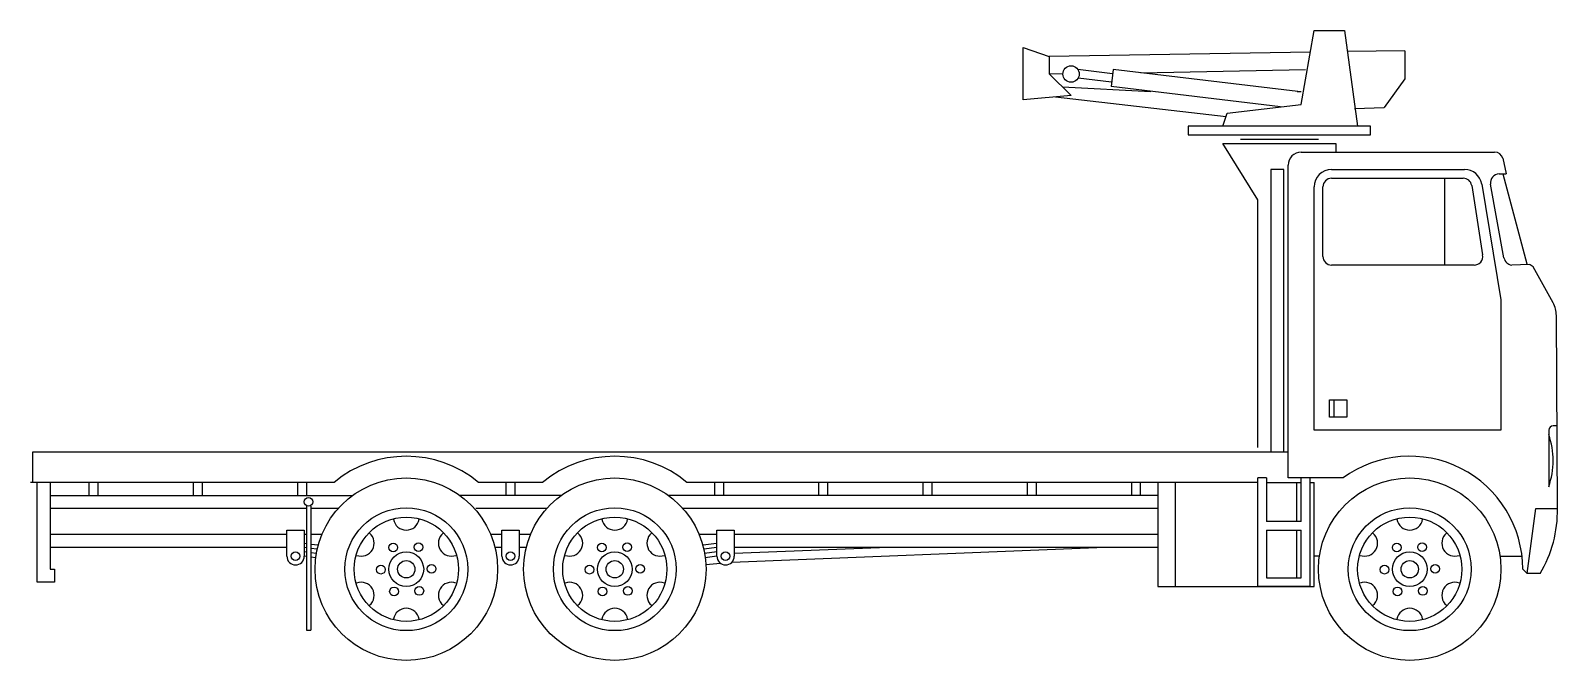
# Model space of a CAD drawing. Header units: millimetres. Extents: x -3081.21 to -3074.18, y 1844.02 to 1846.92.
import ezdxf

# ---------------------------------------------------------------- set-up
doc = ezdxf.new("R2010")
doc.units = ezdxf.units.MM
doc.header["$LTSCALE"] = 10
doc.layers.add('Veículos', color=2, linetype='Continuous')

msp = doc.modelspace()

# ---------------------------------------------------------------- linework, layer by layer
at = {"layer": 'Veículos'}
for p, q in [((-3075.3557, 1846.582), (-3075.2957, 1846.922)), ((-3075.2957, 1846.922), (-3075.1557, 1846.922)), ((-3075.1557, 1846.922), (-3075.0957, 1846.482)), ((-3076.6352, 1846.8434), (-3076.5157, 1846.802)), ((-3076.6352, 1846.6034), (-3076.6352, 1846.8434)), ((-3075.3133, 1846.8223), (-3076.5157, 1846.802)), ((-3074.8779, 1846.8292), (-3075.1425, 1846.825)), ((-3074.8779, 1846.8292), (-3074.8779, 1846.6989)), ((-3076.5157, 1846.802), (-3076.5152, 1846.7234)), ((-3076.2237, 1846.7234), (-3076.3834, 1846.7424)), ((-3076.2213, 1846.7432), (-3076.2308, 1846.6638)), ((-3075.371, 1846.6417), (-3076.2213, 1846.7432)), ((-3076.0934, 1846.7279), (-3075.3357, 1846.742)), ((-3076.5152, 1846.7234), (-3076.4527, 1846.7235)), ((-3076.5152, 1846.7234), (-3076.4152, 1846.6234)), ((-3076.2284, 1846.6836), (-3076.3827, 1846.7021)), ((-3074.8779, 1846.6989), (-3074.9735, 1846.5681)), ((-3076.4152, 1846.6234), (-3076.6352, 1846.6034)), ((-3076.486, 1846.6169), (-3075.7009, 1846.5265)), ((-3076.4552, 1846.6634), (-3076.0481, 1846.642)), ((-3075.4514, 1846.5707), (-3076.2308, 1846.6638)), ((-3075.3734, 1846.642), (-3075.3557, 1846.642)), ((-3075.7157, 1846.482), (-3075.6957, 1846.542)), ((-3075.6957, 1846.542), (-3075.3557, 1846.582)), ((-3075.1106, 1846.5623), (-3074.9735, 1846.5681)), ((-3075.8757, 1846.482), (-3075.8757, 1846.442)), ((-3075.0357, 1846.482), (-3075.8757, 1846.482)), ((-3075.0357, 1846.442), (-3075.0357, 1846.482)), ((-3075.8757, 1846.442), (-3075.0357, 1846.442)), ((-3075.7157, 1846.402), (-3075.1957, 1846.402)), ((-3075.5557, 1846.142), (-3075.7157, 1846.402)), ((-3075.6357, 1846.422), (-3075.2757, 1846.422)), ((-3075.1957, 1846.402), (-3075.1957, 1846.362)), ((-3075.3557, 1846.362), (-3074.4648, 1846.362)), ((-3074.4267, 1846.3343), (-3074.4116, 1846.262)), ((-3075.4357, 1846.282), (-3075.4957, 1846.282)), ((-3075.4957, 1846.282), (-3075.4957, 1844.982)), ((-3075.4357, 1844.982), (-3075.4357, 1846.282)), ((-3075.4157, 1844.862), (-3075.4157, 1846.302)), ((-3075.2157, 1846.282), (-3074.6032, 1846.282)), ((-3074.444, 1846.262), (-3074.4116, 1846.262)), ((-3074.427, 1846.262), (-3074.3172, 1845.8473)), ((-3075.2957, 1845.082), (-3075.2957, 1846.202)), ((-3075.2557, 1845.882), (-3075.2557, 1846.202)), ((-3075.2157, 1846.242), (-3074.61, 1846.242)), ((-3074.6957, 1846.242), (-3074.6957, 1845.842)), ((-3074.5704, 1846.2081), (-3074.5204, 1845.8889)), ((-3074.5244, 1846.2154), (-3074.4357, 1845.682)), ((-3074.4219, 1845.8752), (-3074.4833, 1846.2149)), ((-3075.5557, 1845.002), (-3075.5557, 1846.142)), ((-3074.5598, 1845.842), (-3075.2157, 1845.842)), ((-3074.3065, 1845.8447), (-3074.3861, 1845.8425)), ((-3074.1957, 1845.6684), (-3074.2879, 1845.8341)), ((-3074.4357, 1845.682), (-3074.4357, 1845.082)), ((-3074.1757, 1844.722), (-3074.1806, 1845.6107)), ((-3075.2257, 1845.222), (-3075.1457, 1845.222)), ((-3075.2257, 1845.142), (-3075.2257, 1845.222)), ((-3075.2057, 1845.222), (-3075.2057, 1845.142)), ((-3075.1457, 1845.222), (-3075.1457, 1845.142)), ((-3075.1457, 1845.142), (-3075.2257, 1845.142)), ((-3074.4357, 1845.082), (-3075.2957, 1845.082)), ((-3074.2157, 1845.082), (-3074.2157, 1844.822)), ((-3074.1757, 1845.102), (-3074.1957, 1845.102)), ((-3081.1957, 1844.982), (-3075.4157, 1844.982)), ((-3081.1957, 1844.842), (-3081.1957, 1844.982)), ((-3079.808, 1844.842), (-3081.2057, 1844.842)), ((-3081.1757, 1844.382), (-3081.1757, 1844.842)), ((-3081.1157, 1844.842), (-3081.1157, 1844.442)), ((-3080.9357, 1844.782), (-3080.9357, 1844.842)), ((-3080.8957, 1844.842), (-3080.8957, 1844.782)), ((-3080.4557, 1844.782), (-3080.4557, 1844.842)), ((-3080.4157, 1844.842), (-3080.4157, 1844.782)), ((-3079.9757, 1844.782), (-3079.9757, 1844.842)), ((-3079.9357, 1844.842), (-3079.9357, 1844.782)), ((-3078.848, 1844.842), (-3079.1435, 1844.842)), ((-3079.0157, 1844.782), (-3079.0157, 1844.842)), ((-3078.9757, 1844.842), (-3078.9757, 1844.782)), ((-3075.6157, 1844.842), (-3078.1835, 1844.842)), ((-3078.0557, 1844.782), (-3078.0557, 1844.842)), ((-3078.0157, 1844.842), (-3078.0157, 1844.782)), ((-3077.5757, 1844.782), (-3077.5757, 1844.842)), ((-3077.5357, 1844.842), (-3077.5357, 1844.782)), ((-3077.0957, 1844.782), (-3077.0957, 1844.842)), ((-3077.0557, 1844.842), (-3077.0557, 1844.782)), ((-3076.6157, 1844.782), (-3076.6157, 1844.842)), ((-3076.5757, 1844.842), (-3076.5757, 1844.782)), ((-3076.1357, 1844.782), (-3076.1357, 1844.842)), ((-3076.0957, 1844.782), (-3076.0957, 1844.842)), ((-3076.0157, 1844.842), (-3076.0157, 1844.362)), ((-3075.5557, 1844.842), (-3076.0157, 1844.842)), ((-3075.9357, 1844.842), (-3075.9357, 1844.362)), ((-3075.5157, 1844.862), (-3075.5557, 1844.862)), ((-3075.5557, 1844.362), (-3075.5557, 1844.862)), ((-3075.5157, 1844.862), (-3075.5157, 1844.662)), ((-3075.5157, 1844.842), (-3075.3557, 1844.842)), ((-3075.163, 1844.862), (-3075.4157, 1844.862)), ((-3075.3757, 1844.662), (-3075.3757, 1844.842)), ((-3075.3557, 1844.662), (-3075.3557, 1844.862)), ((-3075.3157, 1844.862), (-3075.3157, 1844.362)), ((-3075.3157, 1844.842), (-3075.2957, 1844.842)), ((-3075.2957, 1844.362), (-3075.2957, 1844.842)), ((-3081.1157, 1844.782), (-3079.7223, 1844.782)), ((-3078.7623, 1844.782), (-3079.2292, 1844.782)), ((-3076.0157, 1844.782), (-3078.2692, 1844.782)), ((-3079.9357, 1844.722), (-3081.1157, 1844.722)), ((-3079.9357, 1844.732), (-3079.9357, 1844.162)), ((-3079.9157, 1844.732), (-3079.9157, 1844.162)), ((-3079.7888, 1844.722), (-3079.9157, 1844.722)), ((-3078.8288, 1844.722), (-3079.1557, 1844.722)), ((-3076.0157, 1844.722), (-3078.2027, 1844.722)), ((-3074.3157, 1844.422), (-3074.2757, 1844.722)), ((-3074.2757, 1844.722), (-3074.1757, 1844.722)), ((-3075.3557, 1844.662), (-3075.5157, 1844.662)), ((-3080.0257, 1844.602), (-3081.1157, 1844.602)), ((-3080.0257, 1844.622), (-3079.9457, 1844.622)), ((-3080.0257, 1844.502), (-3080.0257, 1844.622)), ((-3079.9457, 1844.622), (-3079.9457, 1844.502)), ((-3079.9357, 1844.602), (-3079.9457, 1844.602)), ((-3079.9445, 1844.5619), (-3079.9369, 1844.5609)), ((-3079.8641, 1844.602), (-3079.9157, 1844.602)), ((-3079.0357, 1844.602), (-3079.0874, 1844.602)), ((-3079.0357, 1844.502), (-3079.0357, 1844.622)), ((-3079.0357, 1844.622), (-3078.9557, 1844.622)), ((-3078.9557, 1844.622), (-3078.9557, 1844.502)), ((-3078.9041, 1844.602), (-3078.9557, 1844.602)), ((-3078.0457, 1844.602), (-3078.1274, 1844.602)), ((-3078.1096, 1844.5539), (-3078.047, 1844.5619)), ((-3078.0457, 1844.622), (-3077.9657, 1844.622)), ((-3078.0457, 1844.502), (-3078.0457, 1844.622)), ((-3077.9657, 1844.622), (-3077.9657, 1844.502)), ((-3076.0157, 1844.602), (-3077.9657, 1844.602)), ((-3075.5157, 1844.622), (-3075.3557, 1844.622)), ((-3075.5157, 1844.622), (-3075.5157, 1844.402)), ((-3075.3757, 1844.402), (-3075.3757, 1844.622)), ((-3075.3557, 1844.402), (-3075.3557, 1844.622)), ((-3080.0257, 1844.542), (-3081.1157, 1844.542)), ((-3079.9357, 1844.5407), (-3079.9457, 1844.542)), ((-3079.9357, 1844.5207), (-3079.9457, 1844.522)), ((-3079.9357, 1844.5007), (-3079.9457, 1844.502)), ((-3079.8855, 1844.5343), (-3079.9157, 1844.5381)), ((-3079.8894, 1844.5148), (-3079.9157, 1844.5181)), ((-3079.8924, 1844.4952), (-3079.9157, 1844.4981)), ((-3079.9145, 1844.5581), (-3079.8819, 1844.5539)), ((-3079.0357, 1844.542), (-3079.0678, 1844.542)), ((-3078.9237, 1844.542), (-3078.9557, 1844.542)), ((-3078.0457, 1844.542), (-3078.106, 1844.5343)), ((-3078.0457, 1844.522), (-3078.1021, 1844.5148)), ((-3078.0457, 1844.502), (-3078.0991, 1844.4952)), ((-3077.9764, 1844.4748), (-3076.2957, 1844.542)), ((-3076.0157, 1844.542), (-3077.9657, 1844.542)), ((-3077.9657, 1844.5152), (-3077.2966, 1844.542)), ((-3075.2714, 1844.502), (-3075.2957, 1844.502)), ((-3074.44, 1844.502), (-3074.3388, 1844.502)), ((-3081.1157, 1844.442), (-3081.0957, 1844.442)), ((-3081.0957, 1844.442), (-3081.0957, 1844.382)), ((-3078.0963, 1844.463), (-3078.0292, 1844.4696)), ((-3074.3157, 1844.422), (-3074.3357, 1844.442)), ((-3074.2557, 1844.422), (-3074.3157, 1844.422)), ((-3081.0957, 1844.382), (-3081.1757, 1844.382)), ((-3076.0157, 1844.362), (-3075.2957, 1844.362)), ((-3075.3157, 1844.362), (-3075.5557, 1844.362)), ((-3075.5157, 1844.402), (-3075.3557, 1844.402)), ((-3079.9357, 1844.162), (-3079.9157, 1844.162))]:
    msp.add_line(p, q, dxfattribs=at)
for centre, radius in [((-3076.415, 1846.7217), 0.0378), ((-3079.4757, 1844.442), 0.42), ((-3078.5157, 1844.442), 0.42), ((-3074.8557, 1844.442), 0.42), ((-3079.9257, 1844.752), 0.02), ((-3079.4757, 1844.442), 0.2828), ((-3078.5157, 1844.442), 0.2828), ((-3074.8557, 1844.442), 0.2828), ((-3079.4757, 1844.442), 0.24), ((-3078.5157, 1844.442), 0.24), ((-3074.8557, 1844.442), 0.24), ((-3079.5357, 1844.542), 0.02), ((-3079.4191, 1844.5439), 0.02), ((-3078.5757, 1844.542), 0.02), ((-3078.4591, 1844.5439), 0.02), ((-3074.9157, 1844.542), 0.02), ((-3074.7991, 1844.5439), 0.02), ((-3079.9857, 1844.502), 0.02), ((-3079.4757, 1844.442), 0.08), ((-3078.9957, 1844.502), 0.02), ((-3078.5157, 1844.442), 0.08), ((-3078.0057, 1844.502), 0.02), ((-3074.8557, 1844.442), 0.08), ((-3079.5923, 1844.44), 0.02), ((-3079.4757, 1844.442), 0.04), ((-3079.3591, 1844.4439), 0.02), ((-3078.6323, 1844.44), 0.02), ((-3078.5157, 1844.442), 0.04), ((-3078.3991, 1844.4439), 0.02), ((-3074.9723, 1844.44), 0.02), ((-3074.8557, 1844.442), 0.04), ((-3074.7391, 1844.4439), 0.02), ((-3079.5323, 1844.34), 0.02), ((-3079.4157, 1844.342), 0.02), ((-3078.5723, 1844.34), 0.02), ((-3078.4557, 1844.342), 0.02), ((-3074.9123, 1844.34), 0.02), ((-3074.7957, 1844.342), 0.02)]:
    msp.add_circle(centre, radius, dxfattribs=at)
for centre, radius, start, end in [((-3075.3557, 1846.302), 0.06, 90, 180), ((-3074.4648, 1846.322), 0.04, 18.00416, 90), ((-3075.2157, 1846.202), 0.08, 90, 180), ((-3074.6032, 1846.202), 0.08, 9.68879, 90), ((-3074.444, 1846.222), 0.04, 90, 190.25335), ((-3075.2157, 1846.202), 0.04, 90, 180), ((-3074.61, 1846.202), 0.04, 8.88066, 90), ((-3075.2157, 1845.882), 0.04, 180, 270), ((-3074.5598, 1845.882), 0.04, 270, 9.94375), ((-3074.3825, 1845.8823), 0.04, 190.25335, 264.90364), ((-3074.3162, 1845.8059), 0.04, 45, 75.96376), ((-3074.3006, 1845.61), 0.12, 0.31146, 29.08504), ((-3074.1957, 1845.082), 0.02, 90, 180), ((-3074.5657, 1844.942), 0.37, 341.07536, 18.92464), ((-3079.4757, 1844.442), 0.52, 50.28486, 129.71514), ((-3078.5157, 1844.442), 0.52, 50.28486, 129.71514), ((-3074.8557, 1844.442), 0.5204, 0, 126.18688), ((-3074.7363, 1844.7108), 0.5607, 328.99501, 1.14216), ((-3079.4757, 1844.682), 0.06, 189.59407, 350.40593), ((-3078.5157, 1844.682), 0.06, 189.59407, 350.40593), ((-3074.8557, 1844.682), 0.06, 189.59407, 350.40593), ((-3079.6836, 1844.562), 0.06, 249.59407, 50.40593), ((-3079.2679, 1844.562), 0.06, 129.59407, 290.40593), ((-3078.7236, 1844.562), 0.06, 249.59407, 50.40593), ((-3078.3079, 1844.562), 0.06, 129.59407, 290.40593), ((-3075.0636, 1844.562), 0.06, 249.59407, 50.40593), ((-3074.6479, 1844.562), 0.06, 129.59407, 290.40593), ((-3079.9857, 1844.502), 0.04, 180, 0), ((-3078.9957, 1844.502), 0.04, 180, 0), ((-3078.0057, 1844.502), 0.04, 180, 0), ((-3079.6836, 1844.322), 0.06, 309.59407, 110.40593), ((-3079.2679, 1844.322), 0.06, 69.59407, 230.40593), ((-3078.7236, 1844.322), 0.06, 309.59407, 110.40593), ((-3078.3079, 1844.322), 0.06, 69.59407, 230.40593), ((-3075.0636, 1844.322), 0.06, 309.59407, 110.40593), ((-3074.6479, 1844.322), 0.06, 69.59407, 230.40593), ((-3079.4757, 1844.202), 0.06, 9.59407, 170.40593), ((-3078.5157, 1844.202), 0.06, 9.59407, 170.40593), ((-3074.8557, 1844.202), 0.06, 9.59407, 170.40593)]:
    msp.add_arc(centre, radius, start, end, dxfattribs=at)

doc.saveas('drawing.dxf')
